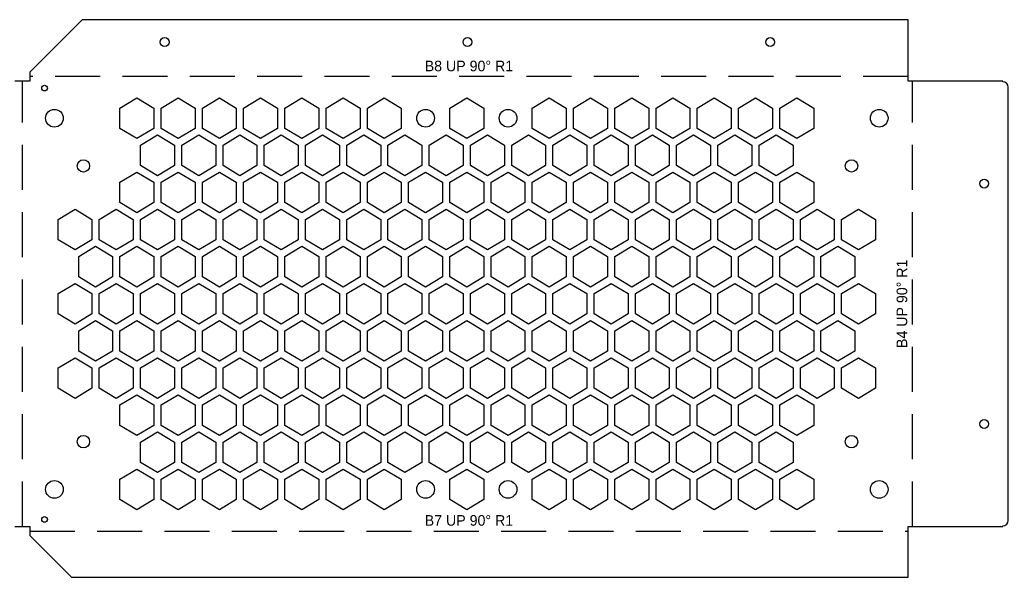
# Model space of a CAD drawing. Header units: millimetres. Extents: x -17 to 742, y -12 to 146.
# Drawn here: x 462.6 to 742.2, y -12.1 to 145.5 of the extents above; entities that cross this region are included whole.
import ezdxf
from ezdxf.enums import TextEntityAlignment as Align

# ---------------------------------------------------------------- set-up
doc = ezdxf.new("R2010")
doc.units = ezdxf.units.MM
doc.linetypes.add('DASHED', pattern=[19.05, 12.7, -6.35])
for name, color, linetype in [('BEND_NOTES', 8, 'Continuous'), ('BEND_UP', 1, 'DASHED'), ('CUT', 4, 'Continuous'), ('OUTLINE', 7, 'Continuous')]:
    doc.layers.add(name, color=color, linetype=linetype)

msp = doc.modelspace()

# ---------------------------------------------------------------- linework, layer by layer
at = {"layer": 'BEND_UP'}
for p, q in [((713.89, 129.47), (465.44, 129.47)), ((463.32, 2.2), (463.32, 128.2)), ((715.16, 2.2), (715.16, 128.2)), ((465.44, 0.93), (713.89, 0.93))]:
    msp.add_line(p, q, dxfattribs=at)
at = {"layer": 'CUT'}
for p, q in [((490.92, 120.58), (495.72, 123.46)), ((495.72, 123.46), (500.52, 120.58)), ((502.59, 120.58), (507.39, 123.46)), ((507.39, 123.46), (512.19, 120.58)), ((514.25, 120.58), (519.05, 123.46)), ((519.05, 123.46), (523.85, 120.58)), ((525.92, 120.58), (530.72, 123.46)), ((530.72, 123.46), (535.52, 120.58)), ((537.59, 120.58), (542.39, 123.46)), ((542.39, 123.46), (547.19, 120.58)), ((549.25, 120.58), (554.05, 123.46)), ((554.05, 123.46), (558.85, 120.58)), ((560.92, 120.58), (565.72, 123.46)), ((565.72, 123.46), (570.52, 120.58)), ((584.25, 120.58), (589.05, 123.46)), ((589.05, 123.46), (593.85, 120.58)), ((607.59, 120.58), (612.39, 123.46)), ((612.39, 123.46), (617.19, 120.58)), ((619.25, 120.58), (624.05, 123.46)), ((624.05, 123.46), (628.85, 120.58)), ((630.92, 120.58), (635.72, 123.46)), ((635.72, 123.46), (640.52, 120.58)), ((642.59, 120.58), (647.39, 123.46)), ((647.39, 123.46), (652.19, 120.58)), ((654.25, 120.58), (659.05, 123.46)), ((659.05, 123.46), (663.85, 120.58)), ((665.92, 120.58), (670.72, 123.46)), ((670.72, 123.46), (675.52, 120.58)), ((677.59, 120.58), (682.39, 123.46)), ((682.39, 123.46), (687.19, 120.58)), ((490.92, 114.82), (490.92, 120.58)), ((500.52, 120.58), (500.52, 114.82)), ((502.59, 114.82), (502.59, 120.58)), ((512.19, 120.58), (512.19, 114.82)), ((514.25, 114.82), (514.25, 120.58)), ((523.85, 120.58), (523.85, 114.82)), ((525.92, 114.82), (525.92, 120.58)), ((535.52, 120.58), (535.52, 114.82)), ((537.59, 114.82), (537.59, 120.58)), ((547.19, 120.58), (547.19, 114.82)), ((549.25, 114.82), (549.25, 120.58)), ((558.85, 120.58), (558.85, 114.82)), ((560.92, 114.82), (560.92, 120.58)), ((570.52, 120.58), (570.52, 114.82)), ((584.25, 114.82), (584.25, 120.58)), ((593.85, 120.58), (593.85, 114.82)), ((607.59, 114.82), (607.59, 120.58)), ((617.19, 120.58), (617.19, 114.82)), ((619.25, 114.82), (619.25, 120.58)), ((628.85, 120.58), (628.85, 114.82)), ((630.92, 114.82), (630.92, 120.58)), ((640.52, 120.58), (640.52, 114.82)), ((642.59, 114.82), (642.59, 120.58)), ((652.19, 120.58), (652.19, 114.82)), ((654.25, 114.82), (654.25, 120.58)), ((663.85, 120.58), (663.85, 114.82)), ((665.92, 114.82), (665.92, 120.58)), ((675.52, 120.58), (675.52, 114.82)), ((677.59, 114.82), (677.59, 120.58)), ((687.19, 120.58), (687.19, 114.82)), ((495.72, 111.94), (490.92, 114.82)), ((500.52, 114.82), (495.72, 111.94)), ((507.39, 111.94), (502.59, 114.82)), ((512.19, 114.82), (507.39, 111.94)), ((519.05, 111.94), (514.25, 114.82)), ((523.85, 114.82), (519.05, 111.94)), ((530.72, 111.94), (525.92, 114.82)), ((535.52, 114.82), (530.72, 111.94)), ((542.39, 111.94), (537.59, 114.82)), ((547.19, 114.82), (542.39, 111.94)), ((554.05, 111.94), (549.25, 114.82)), ((558.85, 114.82), (554.05, 111.94)), ((565.72, 111.94), (560.92, 114.82)), ((570.52, 114.82), (565.72, 111.94)), ((589.05, 111.94), (584.25, 114.82)), ((593.85, 114.82), (589.05, 111.94)), ((612.39, 111.94), (607.59, 114.82)), ((617.19, 114.82), (612.39, 111.94)), ((624.05, 111.94), (619.25, 114.82)), ((628.85, 114.82), (624.05, 111.94)), ((635.72, 111.94), (630.92, 114.82)), ((640.52, 114.82), (635.72, 111.94)), ((647.39, 111.94), (642.59, 114.82)), ((652.19, 114.82), (647.39, 111.94)), ((659.05, 111.94), (654.25, 114.82)), ((663.85, 114.82), (659.05, 111.94)), ((670.72, 111.94), (665.92, 114.82)), ((675.52, 114.82), (670.72, 111.94)), ((682.39, 111.94), (677.59, 114.82)), ((687.19, 114.82), (682.39, 111.94)), ((496.75, 110.08), (501.55, 112.96)), ((501.55, 112.96), (506.35, 110.08)), ((508.42, 110.08), (513.22, 112.96)), ((513.22, 112.96), (518.02, 110.08)), ((520.09, 110.08), (524.89, 112.96)), ((524.89, 112.96), (529.69, 110.08)), ((531.75, 110.08), (536.55, 112.96)), ((536.55, 112.96), (541.35, 110.08)), ((543.42, 110.08), (548.22, 112.96)), ((548.22, 112.96), (553.02, 110.08)), ((555.09, 110.08), (559.89, 112.96)), ((559.89, 112.96), (564.69, 110.08)), ((566.75, 110.08), (571.55, 112.96)), ((571.55, 112.96), (576.35, 110.08)), ((578.42, 110.08), (583.22, 112.96)), ((583.22, 112.96), (588.02, 110.08)), ((590.09, 110.08), (594.89, 112.96)), ((594.89, 112.96), (599.69, 110.08)), ((601.75, 110.08), (606.55, 112.96)), ((606.55, 112.96), (611.35, 110.08)), ((613.42, 110.08), (618.22, 112.96)), ((618.22, 112.96), (623.02, 110.08)), ((625.09, 110.08), (629.89, 112.96)), ((629.89, 112.96), (634.69, 110.08)), ((636.75, 110.08), (641.55, 112.96)), ((641.55, 112.96), (646.35, 110.08)), ((648.42, 110.08), (653.22, 112.96)), ((653.22, 112.96), (658.02, 110.08)), ((660.09, 110.08), (664.89, 112.96)), ((664.89, 112.96), (669.69, 110.08)), ((671.75, 110.08), (676.55, 112.96)), ((676.55, 112.96), (681.35, 110.08)), ((496.75, 104.32), (496.75, 110.08)), ((506.35, 110.08), (506.35, 104.32)), ((508.42, 104.32), (508.42, 110.08)), ((518.02, 110.08), (518.02, 104.32)), ((520.09, 104.32), (520.09, 110.08)), ((529.69, 110.08), (529.69, 104.32)), ((531.75, 104.32), (531.75, 110.08)), ((541.35, 110.08), (541.35, 104.32)), ((543.42, 104.32), (543.42, 110.08)), ((553.02, 110.08), (553.02, 104.32)), ((555.09, 104.32), (555.09, 110.08)), ((564.69, 110.08), (564.69, 104.32)), ((566.75, 104.32), (566.75, 110.08)), ((576.35, 110.08), (576.35, 104.32)), ((578.42, 104.32), (578.42, 110.08)), ((588.02, 110.08), (588.02, 104.32)), ((590.09, 104.32), (590.09, 110.08)), ((599.69, 110.08), (599.69, 104.32)), ((601.75, 104.32), (601.75, 110.08)), ((611.35, 110.08), (611.35, 104.32)), ((613.42, 104.32), (613.42, 110.08)), ((623.02, 110.08), (623.02, 104.32)), ((625.09, 104.32), (625.09, 110.08)), ((634.69, 110.08), (634.69, 104.32)), ((636.75, 104.32), (636.75, 110.08)), ((646.35, 110.08), (646.35, 104.32)), ((648.42, 104.32), (648.42, 110.08)), ((658.02, 110.08), (658.02, 104.32)), ((660.09, 104.32), (660.09, 110.08)), ((669.69, 110.08), (669.69, 104.32)), ((671.75, 104.32), (671.75, 110.08)), ((681.35, 110.08), (681.35, 104.32)), ((501.55, 101.44), (496.75, 104.32)), ((506.35, 104.32), (501.55, 101.44)), ((513.22, 101.44), (508.42, 104.32)), ((518.02, 104.32), (513.22, 101.44)), ((524.89, 101.44), (520.09, 104.32)), ((529.69, 104.32), (524.89, 101.44)), ((536.55, 101.44), (531.75, 104.32)), ((541.35, 104.32), (536.55, 101.44)), ((548.22, 101.44), (543.42, 104.32)), ((553.02, 104.32), (548.22, 101.44)), ((559.89, 101.44), (555.09, 104.32)), ((564.69, 104.32), (559.89, 101.44)), ((571.55, 101.44), (566.75, 104.32)), ((576.35, 104.32), (571.55, 101.44)), ((583.22, 101.44), (578.42, 104.32)), ((588.02, 104.32), (583.22, 101.44)), ((594.89, 101.44), (590.09, 104.32)), ((599.69, 104.32), (594.89, 101.44)), ((606.55, 101.44), (601.75, 104.32)), ((611.35, 104.32), (606.55, 101.44)), ((618.22, 101.44), (613.42, 104.32)), ((623.02, 104.32), (618.22, 101.44)), ((629.89, 101.44), (625.09, 104.32)), ((634.69, 104.32), (629.89, 101.44)), ((641.55, 101.44), (636.75, 104.32)), ((646.35, 104.32), (641.55, 101.44)), ((653.22, 101.44), (648.42, 104.32)), ((658.02, 104.32), (653.22, 101.44)), ((664.89, 101.44), (660.09, 104.32)), ((669.69, 104.32), (664.89, 101.44)), ((676.55, 101.44), (671.75, 104.32)), ((681.35, 104.32), (676.55, 101.44)), ((490.92, 99.58), (495.72, 102.46)), ((495.72, 102.46), (500.52, 99.58)), ((502.59, 99.58), (507.39, 102.46)), ((507.39, 102.46), (512.19, 99.58)), ((514.25, 99.58), (519.05, 102.46)), ((519.05, 102.46), (523.85, 99.58)), ((525.92, 99.58), (530.72, 102.46)), ((530.72, 102.46), (535.52, 99.58)), ((537.59, 99.58), (542.39, 102.46)), ((542.39, 102.46), (547.19, 99.58)), ((549.25, 99.58), (554.05, 102.46)), ((554.05, 102.46), (558.85, 99.58)), ((560.92, 99.58), (565.72, 102.46)), ((565.72, 102.46), (570.52, 99.58)), ((572.59, 99.58), (577.39, 102.46)), ((577.39, 102.46), (582.19, 99.58)), ((584.25, 99.58), (589.05, 102.46)), ((589.05, 102.46), (593.85, 99.58)), ((595.92, 99.58), (600.72, 102.46)), ((600.72, 102.46), (605.52, 99.58)), ((607.59, 99.58), (612.39, 102.46)), ((612.39, 102.46), (617.19, 99.58)), ((619.25, 99.58), (624.05, 102.46)), ((624.05, 102.46), (628.85, 99.58)), ((630.92, 99.58), (635.72, 102.46)), ((635.72, 102.46), (640.52, 99.58)), ((642.59, 99.58), (647.39, 102.46)), ((647.39, 102.46), (652.19, 99.58)), ((654.25, 99.58), (659.05, 102.46)), ((659.05, 102.46), (663.85, 99.58)), ((665.92, 99.58), (670.72, 102.46)), ((670.72, 102.46), (675.52, 99.58)), ((677.59, 99.58), (682.39, 102.46)), ((682.39, 102.46), (687.19, 99.58)), ((490.92, 93.82), (490.92, 99.58)), ((500.52, 99.58), (500.52, 93.82)), ((502.59, 93.82), (502.59, 99.58)), ((512.19, 99.58), (512.19, 93.82)), ((514.25, 93.82), (514.25, 99.58)), ((523.85, 99.58), (523.85, 93.82)), ((525.92, 93.82), (525.92, 99.58)), ((535.52, 99.58), (535.52, 93.82)), ((537.59, 93.82), (537.59, 99.58)), ((547.19, 99.58), (547.19, 93.82)), ((549.25, 93.82), (549.25, 99.58)), ((558.85, 99.58), (558.85, 93.82)), ((560.92, 93.82), (560.92, 99.58)), ((570.52, 99.58), (570.52, 93.82)), ((572.59, 93.82), (572.59, 99.58)), ((582.19, 99.58), (582.19, 93.82)), ((584.25, 93.82), (584.25, 99.58)), ((593.85, 99.58), (593.85, 93.82)), ((595.92, 93.82), (595.92, 99.58)), ((605.52, 99.58), (605.52, 93.82)), ((607.59, 93.82), (607.59, 99.58)), ((617.19, 99.58), (617.19, 93.82)), ((619.25, 93.82), (619.25, 99.58)), ((628.85, 99.58), (628.85, 93.82)), ((630.92, 93.82), (630.92, 99.58)), ((640.52, 99.58), (640.52, 93.82)), ((642.59, 93.82), (642.59, 99.58)), ((652.19, 99.58), (652.19, 93.82)), ((654.25, 93.82), (654.25, 99.58)), ((663.85, 99.58), (663.85, 93.82)), ((665.92, 93.82), (665.92, 99.58)), ((675.52, 99.58), (675.52, 93.82)), ((677.59, 93.82), (677.59, 99.58)), ((687.19, 99.58), (687.19, 93.82)), ((495.72, 90.94), (490.92, 93.82)), ((500.52, 93.82), (495.72, 90.94)), ((507.39, 90.94), (502.59, 93.82)), ((512.19, 93.82), (507.39, 90.94)), ((519.05, 90.94), (514.25, 93.82)), ((523.85, 93.82), (519.05, 90.94)), ((530.72, 90.94), (525.92, 93.82)), ((535.52, 93.82), (530.72, 90.94)), ((542.39, 90.94), (537.59, 93.82)), ((547.19, 93.82), (542.39, 90.94)), ((554.05, 90.94), (549.25, 93.82)), ((558.85, 93.82), (554.05, 90.94)), ((565.72, 90.94), (560.92, 93.82)), ((570.52, 93.82), (565.72, 90.94)), ((577.39, 90.94), (572.59, 93.82)), ((582.19, 93.82), (577.39, 90.94)), ((589.05, 90.94), (584.25, 93.82)), ((593.85, 93.82), (589.05, 90.94)), ((600.72, 90.94), (595.92, 93.82)), ((605.52, 93.82), (600.72, 90.94)), ((612.39, 90.94), (607.59, 93.82)), ((617.19, 93.82), (612.39, 90.94)), ((624.05, 90.94), (619.25, 93.82)), ((628.85, 93.82), (624.05, 90.94)), ((635.72, 90.94), (630.92, 93.82)), ((640.52, 93.82), (635.72, 90.94)), ((647.39, 90.94), (642.59, 93.82)), ((652.19, 93.82), (647.39, 90.94)), ((659.05, 90.94), (654.25, 93.82)), ((663.85, 93.82), (659.05, 90.94)), ((670.72, 90.94), (665.92, 93.82)), ((675.52, 93.82), (670.72, 90.94)), ((682.39, 90.94), (677.59, 93.82)), ((687.19, 93.82), (682.39, 90.94)), ((473.42, 89.08), (478.22, 91.96)), ((478.22, 91.96), (483.02, 89.08)), ((485.09, 89.08), (489.89, 91.96)), ((489.89, 91.96), (494.69, 89.08)), ((496.75, 89.08), (501.55, 91.96)), ((501.55, 91.96), (506.35, 89.08)), ((508.42, 89.08), (513.22, 91.96)), ((513.22, 91.96), (518.02, 89.08)), ((520.09, 89.08), (524.89, 91.96)), ((524.89, 91.96), (529.69, 89.08)), ((531.75, 89.08), (536.55, 91.96)), ((536.55, 91.96), (541.35, 89.08)), ((543.42, 89.08), (548.22, 91.96)), ((548.22, 91.96), (553.02, 89.08)), ((555.09, 89.08), (559.89, 91.96)), ((559.89, 91.96), (564.69, 89.08)), ((566.75, 89.08), (571.55, 91.96)), ((571.55, 91.96), (576.35, 89.08)), ((578.42, 89.08), (583.22, 91.96)), ((583.22, 91.96), (588.02, 89.08)), ((590.09, 89.08), (594.89, 91.96)), ((594.89, 91.96), (599.69, 89.08)), ((601.75, 89.08), (606.55, 91.96)), ((606.55, 91.96), (611.35, 89.08)), ((613.42, 89.08), (618.22, 91.96)), ((618.22, 91.96), (623.02, 89.08)), ((625.09, 89.08), (629.89, 91.96)), ((629.89, 91.96), (634.69, 89.08)), ((636.75, 89.08), (641.55, 91.96)), ((641.55, 91.96), (646.35, 89.08)), ((648.42, 89.08), (653.22, 91.96)), ((653.22, 91.96), (658.02, 89.08)), ((660.09, 89.08), (664.89, 91.96)), ((664.89, 91.96), (669.69, 89.08)), ((671.75, 89.08), (676.55, 91.96)), ((676.55, 91.96), (681.35, 89.08)), ((683.42, 89.08), (688.22, 91.96)), ((688.22, 91.96), (693.02, 89.08)), ((695.09, 89.08), (699.89, 91.96)), ((699.89, 91.96), (704.69, 89.08)), ((473.42, 83.32), (473.42, 89.08)), ((483.02, 89.08), (483.02, 83.32)), ((485.09, 83.32), (485.09, 89.08)), ((494.69, 89.08), (494.69, 83.32)), ((496.75, 83.32), (496.75, 89.08)), ((506.35, 89.08), (506.35, 83.32)), ((508.42, 83.32), (508.42, 89.08)), ((518.02, 89.08), (518.02, 83.32)), ((520.09, 83.32), (520.09, 89.08)), ((529.69, 89.08), (529.69, 83.32)), ((531.75, 83.32), (531.75, 89.08)), ((541.35, 89.08), (541.35, 83.32)), ((543.42, 83.32), (543.42, 89.08)), ((553.02, 89.08), (553.02, 83.32)), ((555.09, 83.32), (555.09, 89.08)), ((564.69, 89.08), (564.69, 83.32)), ((566.75, 83.32), (566.75, 89.08)), ((576.35, 89.08), (576.35, 83.32)), ((578.42, 83.32), (578.42, 89.08)), ((588.02, 89.08), (588.02, 83.32)), ((590.09, 83.32), (590.09, 89.08)), ((599.69, 89.08), (599.69, 83.32)), ((601.75, 83.32), (601.75, 89.08)), ((611.35, 89.08), (611.35, 83.32)), ((613.42, 83.32), (613.42, 89.08)), ((623.02, 89.08), (623.02, 83.32)), ((625.09, 83.32), (625.09, 89.08)), ((634.69, 89.08), (634.69, 83.32)), ((636.75, 83.32), (636.75, 89.08)), ((646.35, 89.08), (646.35, 83.32)), ((648.42, 83.32), (648.42, 89.08)), ((658.02, 89.08), (658.02, 83.32)), ((660.09, 83.32), (660.09, 89.08)), ((669.69, 89.08), (669.69, 83.32)), ((671.75, 83.32), (671.75, 89.08)), ((681.35, 89.08), (681.35, 83.32)), ((683.42, 83.32), (683.42, 89.08)), ((693.02, 89.08), (693.02, 83.32)), ((695.09, 83.32), (695.09, 89.08)), ((704.69, 89.08), (704.69, 83.32)), ((478.22, 80.44), (473.42, 83.32)), ((483.02, 83.32), (478.22, 80.44)), ((479.25, 78.58), (484.05, 81.46)), ((484.05, 81.46), (488.85, 78.58)), ((489.89, 80.44), (485.09, 83.32)), ((494.69, 83.32), (489.89, 80.44)), ((490.92, 78.58), (495.72, 81.46)), ((495.72, 81.46), (500.52, 78.58)), ((501.55, 80.44), (496.75, 83.32)), ((506.35, 83.32), (501.55, 80.44)), ((502.59, 78.58), (507.39, 81.46)), ((507.39, 81.46), (512.19, 78.58)), ((513.22, 80.44), (508.42, 83.32)), ((518.02, 83.32), (513.22, 80.44)), ((514.25, 78.58), (519.05, 81.46)), ((519.05, 81.46), (523.85, 78.58)), ((524.89, 80.44), (520.09, 83.32)), ((529.69, 83.32), (524.89, 80.44)), ((525.92, 78.58), (530.72, 81.46)), ((530.72, 81.46), (535.52, 78.58)), ((536.55, 80.44), (531.75, 83.32)), ((541.35, 83.32), (536.55, 80.44)), ((537.59, 78.58), (542.39, 81.46)), ((542.39, 81.46), (547.19, 78.58)), ((548.22, 80.44), (543.42, 83.32)), ((553.02, 83.32), (548.22, 80.44)), ((549.25, 78.58), (554.05, 81.46)), ((554.05, 81.46), (558.85, 78.58)), ((559.89, 80.44), (555.09, 83.32)), ((564.69, 83.32), (559.89, 80.44)), ((560.92, 78.58), (565.72, 81.46)), ((565.72, 81.46), (570.52, 78.58)), ((571.55, 80.44), (566.75, 83.32)), ((576.35, 83.32), (571.55, 80.44)), ((572.59, 78.58), (577.39, 81.46)), ((577.39, 81.46), (582.19, 78.58)), ((583.22, 80.44), (578.42, 83.32)), ((588.02, 83.32), (583.22, 80.44)), ((584.25, 78.58), (589.05, 81.46)), ((589.05, 81.46), (593.85, 78.58)), ((594.89, 80.44), (590.09, 83.32)), ((599.69, 83.32), (594.89, 80.44)), ((595.92, 78.58), (600.72, 81.46)), ((600.72, 81.46), (605.52, 78.58)), ((606.55, 80.44), (601.75, 83.32)), ((611.35, 83.32), (606.55, 80.44)), ((607.59, 78.58), (612.39, 81.46)), ((612.39, 81.46), (617.19, 78.58)), ((618.22, 80.44), (613.42, 83.32)), ((623.02, 83.32), (618.22, 80.44)), ((619.25, 78.58), (624.05, 81.46)), ((624.05, 81.46), (628.85, 78.58)), ((629.89, 80.44), (625.09, 83.32)), ((634.69, 83.32), (629.89, 80.44)), ((630.92, 78.58), (635.72, 81.46)), ((635.72, 81.46), (640.52, 78.58)), ((641.55, 80.44), (636.75, 83.32)), ((646.35, 83.32), (641.55, 80.44)), ((642.59, 78.58), (647.39, 81.46)), ((647.39, 81.46), (652.19, 78.58)), ((653.22, 80.44), (648.42, 83.32)), ((658.02, 83.32), (653.22, 80.44)), ((654.25, 78.58), (659.05, 81.46)), ((659.05, 81.46), (663.85, 78.58)), ((664.89, 80.44), (660.09, 83.32)), ((669.69, 83.32), (664.89, 80.44)), ((665.92, 78.58), (670.72, 81.46)), ((670.72, 81.46), (675.52, 78.58)), ((676.55, 80.44), (671.75, 83.32)), ((681.35, 83.32), (676.55, 80.44)), ((677.59, 78.58), (682.39, 81.46)), ((682.39, 81.46), (687.19, 78.58)), ((688.22, 80.44), (683.42, 83.32)), ((693.02, 83.32), (688.22, 80.44)), ((689.25, 78.58), (694.05, 81.46)), ((694.05, 81.46), (698.85, 78.58)), ((699.89, 80.44), (695.09, 83.32)), ((704.69, 83.32), (699.89, 80.44)), ((479.25, 72.82), (479.25, 78.58)), ((488.85, 78.58), (488.85, 72.82)), ((490.92, 72.82), (490.92, 78.58)), ((500.52, 78.58), (500.52, 72.82)), ((502.59, 72.82), (502.59, 78.58)), ((512.19, 78.58), (512.19, 72.82)), ((514.25, 72.82), (514.25, 78.58)), ((523.85, 78.58), (523.85, 72.82)), ((525.92, 72.82), (525.92, 78.58)), ((535.52, 78.58), (535.52, 72.82)), ((537.59, 72.82), (537.59, 78.58)), ((547.19, 78.58), (547.19, 72.82)), ((549.25, 72.82), (549.25, 78.58)), ((558.85, 78.58), (558.85, 72.82)), ((560.92, 72.82), (560.92, 78.58)), ((570.52, 78.58), (570.52, 72.82)), ((572.59, 72.82), (572.59, 78.58)), ((582.19, 78.58), (582.19, 72.82)), ((584.25, 72.82), (584.25, 78.58)), ((593.85, 78.58), (593.85, 72.82)), ((595.92, 72.82), (595.92, 78.58)), ((605.52, 78.58), (605.52, 72.82)), ((607.59, 72.82), (607.59, 78.58)), ((617.19, 78.58), (617.19, 72.82)), ((619.25, 72.82), (619.25, 78.58)), ((628.85, 78.58), (628.85, 72.82)), ((630.92, 72.82), (630.92, 78.58)), ((640.52, 78.58), (640.52, 72.82)), ((642.59, 72.82), (642.59, 78.58)), ((652.19, 78.58), (652.19, 72.82)), ((654.25, 72.82), (654.25, 78.58)), ((663.85, 78.58), (663.85, 72.82)), ((665.92, 72.82), (665.92, 78.58)), ((675.52, 78.58), (675.52, 72.82)), ((677.59, 72.82), (677.59, 78.58)), ((687.19, 78.58), (687.19, 72.82)), ((689.25, 72.82), (689.25, 78.58)), ((698.85, 78.58), (698.85, 72.82)), ((484.05, 69.94), (479.25, 72.82)), ((488.85, 72.82), (484.05, 69.94)), ((495.72, 69.94), (490.92, 72.82)), ((500.52, 72.82), (495.72, 69.94)), ((507.39, 69.94), (502.59, 72.82)), ((512.19, 72.82), (507.39, 69.94)), ((519.05, 69.94), (514.25, 72.82)), ((523.85, 72.82), (519.05, 69.94)), ((530.72, 69.94), (525.92, 72.82)), ((535.52, 72.82), (530.72, 69.94)), ((542.39, 69.94), (537.59, 72.82)), ((547.19, 72.82), (542.39, 69.94)), ((554.05, 69.94), (549.25, 72.82)), ((558.85, 72.82), (554.05, 69.94)), ((565.72, 69.94), (560.92, 72.82)), ((570.52, 72.82), (565.72, 69.94)), ((577.39, 69.94), (572.59, 72.82)), ((582.19, 72.82), (577.39, 69.94)), ((589.05, 69.94), (584.25, 72.82)), ((593.85, 72.82), (589.05, 69.94)), ((600.72, 69.94), (595.92, 72.82)), ((605.52, 72.82), (600.72, 69.94)), ((612.39, 69.94), (607.59, 72.82)), ((617.19, 72.82), (612.39, 69.94)), ((624.05, 69.94), (619.25, 72.82)), ((628.85, 72.82), (624.05, 69.94)), ((635.72, 69.94), (630.92, 72.82)), ((640.52, 72.82), (635.72, 69.94)), ((647.39, 69.94), (642.59, 72.82)), ((652.19, 72.82), (647.39, 69.94)), ((659.05, 69.94), (654.25, 72.82)), ((663.85, 72.82), (659.05, 69.94)), ((670.72, 69.94), (665.92, 72.82)), ((675.52, 72.82), (670.72, 69.94)), ((682.39, 69.94), (677.59, 72.82)), ((687.19, 72.82), (682.39, 69.94)), ((694.05, 69.94), (689.25, 72.82)), ((698.85, 72.82), (694.05, 69.94)), ((473.42, 68.08), (478.22, 70.96)), ((478.22, 70.96), (483.02, 68.08)), ((485.09, 68.08), (489.89, 70.96)), ((489.89, 70.96), (494.69, 68.08)), ((496.75, 68.08), (501.55, 70.96)), ((501.55, 70.96), (506.35, 68.08)), ((508.42, 68.08), (513.22, 70.96)), ((513.22, 70.96), (518.02, 68.08)), ((520.09, 68.08), (524.89, 70.96)), ((524.89, 70.96), (529.69, 68.08)), ((531.75, 68.08), (536.55, 70.96)), ((536.55, 70.96), (541.35, 68.08)), ((543.42, 68.08), (548.22, 70.96)), ((548.22, 70.96), (553.02, 68.08)), ((555.09, 68.08), (559.89, 70.96)), ((559.89, 70.96), (564.69, 68.08)), ((566.75, 68.08), (571.55, 70.96)), ((571.55, 70.96), (576.35, 68.08)), ((578.42, 68.08), (583.22, 70.96)), ((583.22, 70.96), (588.02, 68.08)), ((590.09, 68.08), (594.89, 70.96)), ((594.89, 70.96), (599.69, 68.08)), ((601.75, 68.08), (606.55, 70.96)), ((606.55, 70.96), (611.35, 68.08)), ((613.42, 68.08), (618.22, 70.96)), ((618.22, 70.96), (623.02, 68.08)), ((625.09, 68.08), (629.89, 70.96)), ((629.89, 70.96), (634.69, 68.08)), ((636.75, 68.08), (641.55, 70.96)), ((641.55, 70.96), (646.35, 68.08)), ((648.42, 68.08), (653.22, 70.96)), ((653.22, 70.96), (658.02, 68.08)), ((660.09, 68.08), (664.89, 70.96)), ((664.89, 70.96), (669.69, 68.08)), ((671.75, 68.08), (676.55, 70.96)), ((676.55, 70.96), (681.35, 68.08)), ((683.42, 68.08), (688.22, 70.96)), ((688.22, 70.96), (693.02, 68.08)), ((695.09, 68.08), (699.89, 70.96)), ((699.89, 70.96), (704.69, 68.08)), ((473.42, 62.32), (473.42, 68.08)), ((483.02, 68.08), (483.02, 62.32)), ((485.09, 62.32), (485.09, 68.08)), ((494.69, 68.08), (494.69, 62.32)), ((496.75, 62.32), (496.75, 68.08)), ((506.35, 68.08), (506.35, 62.32)), ((508.42, 62.32), (508.42, 68.08)), ((518.02, 68.08), (518.02, 62.32)), ((520.09, 62.32), (520.09, 68.08)), ((529.69, 68.08), (529.69, 62.32)), ((531.75, 62.32), (531.75, 68.08)), ((541.35, 68.08), (541.35, 62.32)), ((543.42, 62.32), (543.42, 68.08)), ((553.02, 68.08), (553.02, 62.32)), ((555.09, 62.32), (555.09, 68.08)), ((564.69, 68.08), (564.69, 62.32)), ((566.75, 62.32), (566.75, 68.08)), ((576.35, 68.08), (576.35, 62.32)), ((578.42, 62.32), (578.42, 68.08)), ((588.02, 68.08), (588.02, 62.32)), ((590.09, 62.32), (590.09, 68.08)), ((599.69, 68.08), (599.69, 62.32)), ((601.75, 62.32), (601.75, 68.08)), ((611.35, 68.08), (611.35, 62.32)), ((613.42, 62.32), (613.42, 68.08)), ((623.02, 68.08), (623.02, 62.32)), ((625.09, 62.32), (625.09, 68.08)), ((634.69, 68.08), (634.69, 62.32)), ((636.75, 62.32), (636.75, 68.08)), ((646.35, 68.08), (646.35, 62.32)), ((648.42, 62.32), (648.42, 68.08)), ((658.02, 68.08), (658.02, 62.32)), ((660.09, 62.32), (660.09, 68.08)), ((669.69, 68.08), (669.69, 62.32)), ((671.75, 62.32), (671.75, 68.08)), ((681.35, 68.08), (681.35, 62.32)), ((683.42, 62.32), (683.42, 68.08)), ((693.02, 68.08), (693.02, 62.32)), ((695.09, 62.32), (695.09, 68.08)), ((704.69, 68.08), (704.69, 62.32)), ((478.22, 59.44), (473.42, 62.32)), ((483.02, 62.32), (478.22, 59.44)), ((489.89, 59.44), (485.09, 62.32)), ((494.69, 62.32), (489.89, 59.44)), ((501.55, 59.44), (496.75, 62.32)), ((506.35, 62.32), (501.55, 59.44)), ((513.22, 59.44), (508.42, 62.32)), ((518.02, 62.32), (513.22, 59.44)), ((524.89, 59.44), (520.09, 62.32)), ((529.69, 62.32), (524.89, 59.44)), ((536.55, 59.44), (531.75, 62.32)), ((541.35, 62.32), (536.55, 59.44)), ((548.22, 59.44), (543.42, 62.32)), ((553.02, 62.32), (548.22, 59.44)), ((559.89, 59.44), (555.09, 62.32)), ((564.69, 62.32), (559.89, 59.44)), ((571.55, 59.44), (566.75, 62.32)), ((576.35, 62.32), (571.55, 59.44)), ((583.22, 59.44), (578.42, 62.32)), ((588.02, 62.32), (583.22, 59.44)), ((594.89, 59.44), (590.09, 62.32)), ((599.69, 62.32), (594.89, 59.44)), ((606.55, 59.44), (601.75, 62.32)), ((611.35, 62.32), (606.55, 59.44)), ((618.22, 59.44), (613.42, 62.32)), ((623.02, 62.32), (618.22, 59.44)), ((629.89, 59.44), (625.09, 62.32)), ((634.69, 62.32), (629.89, 59.44)), ((641.55, 59.44), (636.75, 62.32)), ((646.35, 62.32), (641.55, 59.44)), ((653.22, 59.44), (648.42, 62.32)), ((658.02, 62.32), (653.22, 59.44)), ((664.89, 59.44), (660.09, 62.32)), ((669.69, 62.32), (664.89, 59.44)), ((676.55, 59.44), (671.75, 62.32)), ((681.35, 62.32), (676.55, 59.44)), ((688.22, 59.44), (683.42, 62.32)), ((693.02, 62.32), (688.22, 59.44)), ((699.89, 59.44), (695.09, 62.32)), ((704.69, 62.32), (699.89, 59.44)), ((479.25, 57.58), (484.05, 60.46)), ((484.05, 60.46), (488.85, 57.58)), ((490.92, 57.58), (495.72, 60.46)), ((495.72, 60.46), (500.52, 57.58)), ((502.59, 57.58), (507.39, 60.46)), ((507.39, 60.46), (512.19, 57.58)), ((514.25, 57.58), (519.05, 60.46)), ((519.05, 60.46), (523.85, 57.58)), ((525.92, 57.58), (530.72, 60.46)), ((530.72, 60.46), (535.52, 57.58)), ((537.59, 57.58), (542.39, 60.46)), ((542.39, 60.46), (547.19, 57.58)), ((549.25, 57.58), (554.05, 60.46)), ((554.05, 60.46), (558.85, 57.58)), ((560.92, 57.58), (565.72, 60.46)), ((565.72, 60.46), (570.52, 57.58)), ((572.59, 57.58), (577.39, 60.46)), ((577.39, 60.46), (582.19, 57.58)), ((584.25, 57.58), (589.05, 60.46)), ((589.05, 60.46), (593.85, 57.58)), ((595.92, 57.58), (600.72, 60.46)), ((600.72, 60.46), (605.52, 57.58)), ((607.59, 57.58), (612.39, 60.46)), ((612.39, 60.46), (617.19, 57.58)), ((619.25, 57.58), (624.05, 60.46)), ((624.05, 60.46), (628.85, 57.58)), ((630.92, 57.58), (635.72, 60.46)), ((635.72, 60.46), (640.52, 57.58)), ((642.59, 57.58), (647.39, 60.46)), ((647.39, 60.46), (652.19, 57.58)), ((654.25, 57.58), (659.05, 60.46)), ((659.05, 60.46), (663.85, 57.58)), ((665.92, 57.58), (670.72, 60.46)), ((670.72, 60.46), (675.52, 57.58)), ((677.59, 57.58), (682.39, 60.46)), ((682.39, 60.46), (687.19, 57.58)), ((689.25, 57.58), (694.05, 60.46)), ((694.05, 60.46), (698.85, 57.58)), ((479.25, 51.82), (479.25, 57.58)), ((488.85, 57.58), (488.85, 51.82)), ((490.92, 51.82), (490.92, 57.58)), ((500.52, 57.58), (500.52, 51.82)), ((502.59, 51.82), (502.59, 57.58)), ((512.19, 57.58), (512.19, 51.82)), ((514.25, 51.82), (514.25, 57.58)), ((523.85, 57.58), (523.85, 51.82)), ((525.92, 51.82), (525.92, 57.58)), ((535.52, 57.58), (535.52, 51.82)), ((537.59, 51.82), (537.59, 57.58)), ((547.19, 57.58), (547.19, 51.82)), ((549.25, 51.82), (549.25, 57.58)), ((558.85, 57.58), (558.85, 51.82)), ((560.92, 51.82), (560.92, 57.58)), ((570.52, 57.58), (570.52, 51.82)), ((572.59, 51.82), (572.59, 57.58)), ((582.19, 57.58), (582.19, 51.82)), ((584.25, 51.82), (584.25, 57.58)), ((593.85, 57.58), (593.85, 51.82)), ((595.92, 51.82), (595.92, 57.58)), ((605.52, 57.58), (605.52, 51.82)), ((607.59, 51.82), (607.59, 57.58)), ((617.19, 57.58), (617.19, 51.82)), ((619.25, 51.82), (619.25, 57.58)), ((628.85, 57.58), (628.85, 51.82)), ((630.92, 51.82), (630.92, 57.58)), ((640.52, 57.58), (640.52, 51.82)), ((642.59, 51.82), (642.59, 57.58)), ((652.19, 57.58), (652.19, 51.82)), ((654.25, 51.82), (654.25, 57.58)), ((663.85, 57.58), (663.85, 51.82)), ((665.92, 51.82), (665.92, 57.58)), ((675.52, 57.58), (675.52, 51.82)), ((677.59, 51.82), (677.59, 57.58)), ((687.19, 57.58), (687.19, 51.82)), ((689.25, 51.82), (689.25, 57.58)), ((698.85, 57.58), (698.85, 51.82)), ((484.05, 48.94), (479.25, 51.82)), ((488.85, 51.82), (484.05, 48.94)), ((495.72, 48.94), (490.92, 51.82)), ((500.52, 51.82), (495.72, 48.94)), ((507.39, 48.94), (502.59, 51.82)), ((512.19, 51.82), (507.39, 48.94)), ((519.05, 48.94), (514.25, 51.82)), ((523.85, 51.82), (519.05, 48.94)), ((530.72, 48.94), (525.92, 51.82)), ((535.52, 51.82), (530.72, 48.94)), ((542.39, 48.94), (537.59, 51.82)), ((547.19, 51.82), (542.39, 48.94)), ((554.05, 48.94), (549.25, 51.82)), ((558.85, 51.82), (554.05, 48.94)), ((565.72, 48.94), (560.92, 51.82)), ((570.52, 51.82), (565.72, 48.94)), ((577.39, 48.94), (572.59, 51.82)), ((582.19, 51.82), (577.39, 48.94)), ((589.05, 48.94), (584.25, 51.82)), ((593.85, 51.82), (589.05, 48.94)), ((600.72, 48.94), (595.92, 51.82)), ((605.52, 51.82), (600.72, 48.94)), ((612.39, 48.94), (607.59, 51.82)), ((617.19, 51.82), (612.39, 48.94)), ((624.05, 48.94), (619.25, 51.82)), ((628.85, 51.82), (624.05, 48.94)), ((635.72, 48.94), (630.92, 51.82)), ((640.52, 51.82), (635.72, 48.94)), ((647.39, 48.94), (642.59, 51.82)), ((652.19, 51.82), (647.39, 48.94)), ((659.05, 48.94), (654.25, 51.82)), ((663.85, 51.82), (659.05, 48.94)), ((670.72, 48.94), (665.92, 51.82)), ((675.52, 51.82), (670.72, 48.94)), ((682.39, 48.94), (677.59, 51.82)), ((687.19, 51.82), (682.39, 48.94)), ((694.05, 48.94), (689.25, 51.82)), ((698.85, 51.82), (694.05, 48.94)), ((473.42, 47.08), (478.22, 49.96)), ((478.22, 49.96), (483.02, 47.08)), ((485.09, 47.08), (489.89, 49.96)), ((489.89, 49.96), (494.69, 47.08)), ((496.75, 47.08), (501.55, 49.96)), ((501.55, 49.96), (506.35, 47.08)), ((508.42, 47.08), (513.22, 49.96)), ((513.22, 49.96), (518.02, 47.08)), ((520.09, 47.08), (524.89, 49.96)), ((524.89, 49.96), (529.69, 47.08)), ((531.75, 47.08), (536.55, 49.96)), ((536.55, 49.96), (541.35, 47.08)), ((543.42, 47.08), (548.22, 49.96)), ((548.22, 49.96), (553.02, 47.08)), ((555.09, 47.08), (559.89, 49.96)), ((559.89, 49.96), (564.69, 47.08)), ((566.75, 47.08), (571.55, 49.96)), ((571.55, 49.96), (576.35, 47.08)), ((578.42, 47.08), (583.22, 49.96)), ((583.22, 49.96), (588.02, 47.08)), ((590.09, 47.08), (594.89, 49.96)), ((594.89, 49.96), (599.69, 47.08)), ((601.75, 47.08), (606.55, 49.96)), ((606.55, 49.96), (611.35, 47.08)), ((613.42, 47.08), (618.22, 49.96)), ((618.22, 49.96), (623.02, 47.08)), ((625.09, 47.08), (629.89, 49.96)), ((629.89, 49.96), (634.69, 47.08)), ((636.75, 47.08), (641.55, 49.96)), ((641.55, 49.96), (646.35, 47.08)), ((648.42, 47.08), (653.22, 49.96)), ((653.22, 49.96), (658.02, 47.08)), ((660.09, 47.08), (664.89, 49.96)), ((664.89, 49.96), (669.69, 47.08)), ((671.75, 47.08), (676.55, 49.96)), ((676.55, 49.96), (681.35, 47.08)), ((683.42, 47.08), (688.22, 49.96)), ((688.22, 49.96), (693.02, 47.08)), ((695.09, 47.08), (699.89, 49.96)), ((699.89, 49.96), (704.69, 47.08)), ((473.42, 41.32), (473.42, 47.08)), ((483.02, 47.08), (483.02, 41.32)), ((485.09, 41.32), (485.09, 47.08)), ((494.69, 47.08), (494.69, 41.32)), ((496.75, 41.32), (496.75, 47.08)), ((506.35, 47.08), (506.35, 41.32)), ((508.42, 41.32), (508.42, 47.08)), ((518.02, 47.08), (518.02, 41.32)), ((520.09, 41.32), (520.09, 47.08)), ((529.69, 47.08), (529.69, 41.32)), ((531.75, 41.32), (531.75, 47.08)), ((541.35, 47.08), (541.35, 41.32)), ((543.42, 41.32), (543.42, 47.08)), ((553.02, 47.08), (553.02, 41.32)), ((555.09, 41.32), (555.09, 47.08)), ((564.69, 47.08), (564.69, 41.32)), ((566.75, 41.32), (566.75, 47.08)), ((576.35, 47.08), (576.35, 41.32)), ((578.42, 41.32), (578.42, 47.08)), ((588.02, 47.08), (588.02, 41.32)), ((590.09, 41.32), (590.09, 47.08)), ((599.69, 47.08), (599.69, 41.32)), ((601.75, 41.32), (601.75, 47.08)), ((611.35, 47.08), (611.35, 41.32)), ((613.42, 41.32), (613.42, 47.08)), ((623.02, 47.08), (623.02, 41.32)), ((625.09, 41.32), (625.09, 47.08)), ((634.69, 47.08), (634.69, 41.32)), ((636.75, 41.32), (636.75, 47.08)), ((646.35, 47.08), (646.35, 41.32)), ((648.42, 41.32), (648.42, 47.08)), ((658.02, 47.08), (658.02, 41.32)), ((660.09, 41.32), (660.09, 47.08)), ((669.69, 47.08), (669.69, 41.32)), ((671.75, 41.32), (671.75, 47.08)), ((681.35, 47.08), (681.35, 41.32)), ((683.42, 41.32), (683.42, 47.08)), ((693.02, 47.08), (693.02, 41.32)), ((695.09, 41.32), (695.09, 47.08)), ((704.69, 47.08), (704.69, 41.32)), ((478.22, 38.44), (473.42, 41.32)), ((483.02, 41.32), (478.22, 38.44)), ((489.89, 38.44), (485.09, 41.32)), ((494.69, 41.32), (489.89, 38.44)), ((490.92, 36.58), (495.72, 39.46)), ((495.72, 39.46), (500.52, 36.58)), ((501.55, 38.44), (496.75, 41.32)), ((506.35, 41.32), (501.55, 38.44)), ((502.59, 36.58), (507.39, 39.46)), ((507.39, 39.46), (512.19, 36.58)), ((513.22, 38.44), (508.42, 41.32)), ((518.02, 41.32), (513.22, 38.44)), ((514.25, 36.58), (519.05, 39.46)), ((519.05, 39.46), (523.85, 36.58)), ((524.89, 38.44), (520.09, 41.32)), ((529.69, 41.32), (524.89, 38.44)), ((525.92, 36.58), (530.72, 39.46)), ((530.72, 39.46), (535.52, 36.58)), ((536.55, 38.44), (531.75, 41.32)), ((541.35, 41.32), (536.55, 38.44)), ((537.59, 36.58), (542.39, 39.46)), ((542.39, 39.46), (547.19, 36.58)), ((548.22, 38.44), (543.42, 41.32)), ((553.02, 41.32), (548.22, 38.44)), ((549.25, 36.58), (554.05, 39.46)), ((554.05, 39.46), (558.85, 36.58)), ((559.89, 38.44), (555.09, 41.32)), ((564.69, 41.32), (559.89, 38.44)), ((560.92, 36.58), (565.72, 39.46)), ((565.72, 39.46), (570.52, 36.58)), ((571.55, 38.44), (566.75, 41.32)), ((576.35, 41.32), (571.55, 38.44)), ((572.59, 36.58), (577.39, 39.46)), ((577.39, 39.46), (582.19, 36.58)), ((583.22, 38.44), (578.42, 41.32)), ((588.02, 41.32), (583.22, 38.44)), ((584.25, 36.58), (589.05, 39.46)), ((589.05, 39.46), (593.85, 36.58)), ((594.89, 38.44), (590.09, 41.32)), ((599.69, 41.32), (594.89, 38.44)), ((595.92, 36.58), (600.72, 39.46)), ((600.72, 39.46), (605.52, 36.58)), ((606.55, 38.44), (601.75, 41.32)), ((611.35, 41.32), (606.55, 38.44)), ((607.59, 36.58), (612.39, 39.46)), ((612.39, 39.46), (617.19, 36.58)), ((618.22, 38.44), (613.42, 41.32)), ((623.02, 41.32), (618.22, 38.44)), ((619.25, 36.58), (624.05, 39.46)), ((624.05, 39.46), (628.85, 36.58)), ((629.89, 38.44), (625.09, 41.32)), ((634.69, 41.32), (629.89, 38.44)), ((630.92, 36.58), (635.72, 39.46)), ((635.72, 39.46), (640.52, 36.58)), ((641.55, 38.44), (636.75, 41.32)), ((646.35, 41.32), (641.55, 38.44)), ((642.59, 36.58), (647.39, 39.46)), ((647.39, 39.46), (652.19, 36.58)), ((653.22, 38.44), (648.42, 41.32)), ((658.02, 41.32), (653.22, 38.44)), ((654.25, 36.58), (659.05, 39.46)), ((659.05, 39.46), (663.85, 36.58)), ((664.89, 38.44), (660.09, 41.32)), ((669.69, 41.32), (664.89, 38.44)), ((665.92, 36.58), (670.72, 39.46)), ((670.72, 39.46), (675.52, 36.58)), ((676.55, 38.44), (671.75, 41.32)), ((681.35, 41.32), (676.55, 38.44)), ((677.59, 36.58), (682.39, 39.46)), ((682.39, 39.46), (687.19, 36.58)), ((688.22, 38.44), (683.42, 41.32)), ((693.02, 41.32), (688.22, 38.44)), ((699.89, 38.44), (695.09, 41.32)), ((704.69, 41.32), (699.89, 38.44)), ((490.92, 30.82), (490.92, 36.58)), ((500.52, 36.58), (500.52, 30.82)), ((502.59, 30.82), (502.59, 36.58)), ((512.19, 36.58), (512.19, 30.82)), ((514.25, 30.82), (514.25, 36.58)), ((523.85, 36.58), (523.85, 30.82)), ((525.92, 30.82), (525.92, 36.58)), ((535.52, 36.58), (535.52, 30.82)), ((537.59, 30.82), (537.59, 36.58)), ((547.19, 36.58), (547.19, 30.82)), ((549.25, 30.82), (549.25, 36.58)), ((558.85, 36.58), (558.85, 30.82)), ((560.92, 30.82), (560.92, 36.58)), ((570.52, 36.58), (570.52, 30.82)), ((572.59, 30.82), (572.59, 36.58)), ((582.19, 36.58), (582.19, 30.82)), ((584.25, 30.82), (584.25, 36.58)), ((593.85, 36.58), (593.85, 30.82)), ((595.92, 30.82), (595.92, 36.58)), ((605.52, 36.58), (605.52, 30.82)), ((607.59, 30.82), (607.59, 36.58)), ((617.19, 36.58), (617.19, 30.82)), ((619.25, 30.82), (619.25, 36.58)), ((628.85, 36.58), (628.85, 30.82)), ((630.92, 30.82), (630.92, 36.58)), ((640.52, 36.58), (640.52, 30.82)), ((642.59, 30.82), (642.59, 36.58)), ((652.19, 36.58), (652.19, 30.82)), ((654.25, 30.82), (654.25, 36.58)), ((663.85, 36.58), (663.85, 30.82)), ((665.92, 30.82), (665.92, 36.58)), ((675.52, 36.58), (675.52, 30.82)), ((677.59, 30.82), (677.59, 36.58)), ((687.19, 36.58), (687.19, 30.82)), ((495.72, 27.94), (490.92, 30.82)), ((500.52, 30.82), (495.72, 27.94)), ((507.39, 27.94), (502.59, 30.82)), ((512.19, 30.82), (507.39, 27.94)), ((519.05, 27.94), (514.25, 30.82)), ((523.85, 30.82), (519.05, 27.94)), ((530.72, 27.94), (525.92, 30.82)), ((535.52, 30.82), (530.72, 27.94)), ((542.39, 27.94), (537.59, 30.82)), ((547.19, 30.82), (542.39, 27.94)), ((554.05, 27.94), (549.25, 30.82)), ((558.85, 30.82), (554.05, 27.94)), ((565.72, 27.94), (560.92, 30.82)), ((570.52, 30.82), (565.72, 27.94)), ((577.39, 27.94), (572.59, 30.82)), ((582.19, 30.82), (577.39, 27.94)), ((589.05, 27.94), (584.25, 30.82)), ((593.85, 30.82), (589.05, 27.94)), ((600.72, 27.94), (595.92, 30.82)), ((605.52, 30.82), (600.72, 27.94)), ((612.39, 27.94), (607.59, 30.82)), ((617.19, 30.82), (612.39, 27.94)), ((624.05, 27.94), (619.25, 30.82)), ((628.85, 30.82), (624.05, 27.94)), ((635.72, 27.94), (630.92, 30.82)), ((640.52, 30.82), (635.72, 27.94)), ((647.39, 27.94), (642.59, 30.82)), ((652.19, 30.82), (647.39, 27.94)), ((659.05, 27.94), (654.25, 30.82)), ((663.85, 30.82), (659.05, 27.94)), ((670.72, 27.94), (665.92, 30.82)), ((675.52, 30.82), (670.72, 27.94)), ((682.39, 27.94), (677.59, 30.82)), ((687.19, 30.82), (682.39, 27.94)), ((496.75, 26.08), (501.55, 28.96)), ((501.55, 28.96), (506.35, 26.08)), ((508.42, 26.08), (513.22, 28.96)), ((513.22, 28.96), (518.02, 26.08)), ((520.09, 26.08), (524.89, 28.96)), ((524.89, 28.96), (529.69, 26.08)), ((531.75, 26.08), (536.55, 28.96)), ((536.55, 28.96), (541.35, 26.08)), ((543.42, 26.08), (548.22, 28.96)), ((548.22, 28.96), (553.02, 26.08)), ((555.09, 26.08), (559.89, 28.96)), ((559.89, 28.96), (564.69, 26.08)), ((566.75, 26.08), (571.55, 28.96)), ((571.55, 28.96), (576.35, 26.08)), ((578.42, 26.08), (583.22, 28.96)), ((583.22, 28.96), (588.02, 26.08)), ((590.09, 26.08), (594.89, 28.96)), ((594.89, 28.96), (599.69, 26.08)), ((601.75, 26.08), (606.55, 28.96)), ((606.55, 28.96), (611.35, 26.08)), ((613.42, 26.08), (618.22, 28.96)), ((618.22, 28.96), (623.02, 26.08)), ((625.09, 26.08), (629.89, 28.96)), ((629.89, 28.96), (634.69, 26.08)), ((636.75, 26.08), (641.55, 28.96)), ((641.55, 28.96), (646.35, 26.08)), ((648.42, 26.08), (653.22, 28.96)), ((653.22, 28.96), (658.02, 26.08)), ((660.09, 26.08), (664.89, 28.96)), ((664.89, 28.96), (669.69, 26.08)), ((671.75, 26.08), (676.55, 28.96)), ((676.55, 28.96), (681.35, 26.08)), ((496.75, 20.32), (496.75, 26.08)), ((506.35, 26.08), (506.35, 20.32)), ((508.42, 20.32), (508.42, 26.08)), ((518.02, 26.08), (518.02, 20.32)), ((520.09, 20.32), (520.09, 26.08)), ((529.69, 26.08), (529.69, 20.32)), ((531.75, 20.32), (531.75, 26.08)), ((541.35, 26.08), (541.35, 20.32)), ((543.42, 20.32), (543.42, 26.08)), ((553.02, 26.08), (553.02, 20.32)), ((555.09, 20.32), (555.09, 26.08)), ((564.69, 26.08), (564.69, 20.32)), ((566.75, 20.32), (566.75, 26.08)), ((576.35, 26.08), (576.35, 20.32)), ((578.42, 20.32), (578.42, 26.08)), ((588.02, 26.08), (588.02, 20.32)), ((590.09, 20.32), (590.09, 26.08)), ((599.69, 26.08), (599.69, 20.32)), ((601.75, 20.32), (601.75, 26.08)), ((611.35, 26.08), (611.35, 20.32)), ((613.42, 20.32), (613.42, 26.08)), ((623.02, 26.08), (623.02, 20.32)), ((625.09, 20.32), (625.09, 26.08)), ((634.69, 26.08), (634.69, 20.32)), ((636.75, 20.32), (636.75, 26.08)), ((646.35, 26.08), (646.35, 20.32)), ((648.42, 20.32), (648.42, 26.08)), ((658.02, 26.08), (658.02, 20.32)), ((660.09, 20.32), (660.09, 26.08)), ((669.69, 26.08), (669.69, 20.32)), ((671.75, 20.32), (671.75, 26.08)), ((681.35, 26.08), (681.35, 20.32)), ((501.55, 17.44), (496.75, 20.32)), ((506.35, 20.32), (501.55, 17.44)), ((513.22, 17.44), (508.42, 20.32)), ((518.02, 20.32), (513.22, 17.44)), ((524.89, 17.44), (520.09, 20.32)), ((529.69, 20.32), (524.89, 17.44)), ((536.55, 17.44), (531.75, 20.32)), ((541.35, 20.32), (536.55, 17.44)), ((548.22, 17.44), (543.42, 20.32)), ((553.02, 20.32), (548.22, 17.44)), ((559.89, 17.44), (555.09, 20.32)), ((564.69, 20.32), (559.89, 17.44)), ((571.55, 17.44), (566.75, 20.32)), ((576.35, 20.32), (571.55, 17.44)), ((583.22, 17.44), (578.42, 20.32)), ((588.02, 20.32), (583.22, 17.44)), ((594.89, 17.44), (590.09, 20.32)), ((599.69, 20.32), (594.89, 17.44)), ((606.55, 17.44), (601.75, 20.32)), ((611.35, 20.32), (606.55, 17.44)), ((618.22, 17.44), (613.42, 20.32)), ((623.02, 20.32), (618.22, 17.44)), ((629.89, 17.44), (625.09, 20.32)), ((634.69, 20.32), (629.89, 17.44)), ((641.55, 17.44), (636.75, 20.32)), ((646.35, 20.32), (641.55, 17.44)), ((653.22, 17.44), (648.42, 20.32)), ((658.02, 20.32), (653.22, 17.44)), ((664.89, 17.44), (660.09, 20.32)), ((669.69, 20.32), (664.89, 17.44)), ((676.55, 17.44), (671.75, 20.32)), ((681.35, 20.32), (676.55, 17.44)), ((490.92, 15.58), (495.72, 18.46)), ((495.72, 18.46), (500.52, 15.58)), ((502.59, 15.58), (507.39, 18.46)), ((507.39, 18.46), (512.19, 15.58)), ((514.25, 15.58), (519.05, 18.46)), ((519.05, 18.46), (523.85, 15.58)), ((525.92, 15.58), (530.72, 18.46)), ((530.72, 18.46), (535.52, 15.58)), ((537.59, 15.58), (542.39, 18.46)), ((542.39, 18.46), (547.19, 15.58)), ((549.25, 15.58), (554.05, 18.46)), ((554.05, 18.46), (558.85, 15.58)), ((560.92, 15.58), (565.72, 18.46)), ((565.72, 18.46), (570.52, 15.58)), ((584.25, 15.58), (589.05, 18.46)), ((589.05, 18.46), (593.85, 15.58)), ((607.59, 15.58), (612.39, 18.46)), ((612.39, 18.46), (617.19, 15.58)), ((619.25, 15.58), (624.05, 18.46)), ((624.05, 18.46), (628.85, 15.58)), ((630.92, 15.58), (635.72, 18.46)), ((635.72, 18.46), (640.52, 15.58)), ((642.59, 15.58), (647.39, 18.46)), ((647.39, 18.46), (652.19, 15.58)), ((654.25, 15.58), (659.05, 18.46)), ((659.05, 18.46), (663.85, 15.58)), ((665.92, 15.58), (670.72, 18.46)), ((670.72, 18.46), (675.52, 15.58)), ((677.59, 15.58), (682.39, 18.46)), ((682.39, 18.46), (687.19, 15.58)), ((490.92, 9.82), (490.92, 15.58)), ((500.52, 15.58), (500.52, 9.82)), ((502.59, 9.82), (502.59, 15.58)), ((512.19, 15.58), (512.19, 9.82)), ((514.25, 9.82), (514.25, 15.58)), ((523.85, 15.58), (523.85, 9.82)), ((525.92, 9.82), (525.92, 15.58)), ((535.52, 15.58), (535.52, 9.82)), ((537.59, 9.82), (537.59, 15.58)), ((547.19, 15.58), (547.19, 9.82)), ((549.25, 9.82), (549.25, 15.58)), ((558.85, 15.58), (558.85, 9.82)), ((560.92, 9.82), (560.92, 15.58)), ((570.52, 15.58), (570.52, 9.82)), ((584.25, 9.82), (584.25, 15.58)), ((593.85, 15.58), (593.85, 9.82)), ((607.59, 9.82), (607.59, 15.58)), ((617.19, 15.58), (617.19, 9.82)), ((619.25, 9.82), (619.25, 15.58)), ((628.85, 15.58), (628.85, 9.82)), ((630.92, 9.82), (630.92, 15.58)), ((640.52, 15.58), (640.52, 9.82)), ((642.59, 9.82), (642.59, 15.58)), ((652.19, 15.58), (652.19, 9.82)), ((654.25, 9.82), (654.25, 15.58)), ((663.85, 15.58), (663.85, 9.82)), ((665.92, 9.82), (665.92, 15.58)), ((675.52, 15.58), (675.52, 9.82)), ((677.59, 9.82), (677.59, 15.58)), ((687.19, 15.58), (687.19, 9.82)), ((495.72, 6.94), (490.92, 9.82)), ((500.52, 9.82), (495.72, 6.94)), ((507.39, 6.94), (502.59, 9.82)), ((512.19, 9.82), (507.39, 6.94)), ((519.05, 6.94), (514.25, 9.82)), ((523.85, 9.82), (519.05, 6.94)), ((530.72, 6.94), (525.92, 9.82)), ((535.52, 9.82), (530.72, 6.94)), ((542.39, 6.94), (537.59, 9.82)), ((547.19, 9.82), (542.39, 6.94)), ((554.05, 6.94), (549.25, 9.82)), ((558.85, 9.82), (554.05, 6.94)), ((565.72, 6.94), (560.92, 9.82)), ((570.52, 9.82), (565.72, 6.94)), ((589.05, 6.94), (584.25, 9.82)), ((593.85, 9.82), (589.05, 6.94)), ((612.39, 6.94), (607.59, 9.82)), ((617.19, 9.82), (612.39, 6.94)), ((624.05, 6.94), (619.25, 9.82)), ((628.85, 9.82), (624.05, 6.94)), ((635.72, 6.94), (630.92, 9.82)), ((640.52, 9.82), (635.72, 6.94)), ((647.39, 6.94), (642.59, 9.82)), ((652.19, 9.82), (647.39, 6.94)), ((659.05, 6.94), (654.25, 9.82)), ((663.85, 9.82), (659.05, 6.94)), ((670.72, 6.94), (665.92, 9.82)), ((675.52, 9.82), (670.72, 6.94)), ((682.39, 6.94), (677.59, 9.82)), ((687.19, 9.82), (682.39, 6.94))]:
    msp.add_line(p, q, dxfattribs=at)
for centre, radius in [((503.59, 139.24), 1.25), ((589.24, 139.24), 1.25), ((674.89, 139.24), 1.25), ((469.59, 126.2), 0.8), ((472.39, 117.7), 2.5), ((577.39, 117.7), 2.5), ((600.72, 117.7), 2.5), ((705.72, 117.7), 2.5), ((480.59, 104.2), 1.75), ((697.89, 104.2), 1.75), ((735.43, 99.2), 1.25), ((735.43, 31.2), 1.25), ((480.59, 26.2), 1.75), ((697.89, 26.2), 1.75), ((472.39, 12.7), 2.5), ((577.39, 12.7), 2.5), ((600.72, 12.7), 2.5), ((705.72, 12.7), 2.5), ((469.59, 4.2), 0.8)]:
    msp.add_circle(centre, radius, dxfattribs=at)
at = {"layer": 'OUTLINE'}
for p, q in [((480.24, 145.54), (465.44, 130.74)), ((713.89, 145.54), (480.24, 145.54)), ((713.89, 128.2), (713.89, 145.54)), ((465.44, 130.74), (465.44, 128.2)), ((465.44, 128.2), (461.19, 128.2)), ((740.73, 128.2), (713.89, 128.2)), ((740.73, 128), (740.73, 128.2)), ((742.23, 3.9), (742.23, 126.5)), ((461.19, 2.2), (465.44, 2.2)), ((465.44, 2.2), (465.44, -0.34)), ((713.89, -12.14), (713.89, 2.2)), ((713.89, 2.2), (740.73, 2.2)), ((740.73, 2.2), (740.73, 2.4)), ((465.44, -0.34), (477.24, -12.14)), ((477.24, -12.14), (713.89, -12.14))]:
    msp.add_line(p, q, dxfattribs=at)
for centre, start, end in [((740.73, 126.5), 360, 90), ((740.73, 3.9), 270, 0)]:
    msp.add_arc(centre, 1.5, start, end, dxfattribs=at)

# ---------------------------------------------------------------- texts
at = {"layer": 'BEND_NOTES'}
for s, p in [('B8 UP 90%%d R1', (589.66, 130.97)), ('B7 UP 90%%d R1', (589.66, 2.43))]:
    msp.add_text(s, height=3, dxfattribs=at).set_placement(p, align=Align.CENTER)
msp.add_text('B4 UP 90%%d R1', height=3, rotation=90, dxfattribs=at).set_placement((713.66, 65.2), align=Align.CENTER)

doc.saveas('drawing.dxf')
